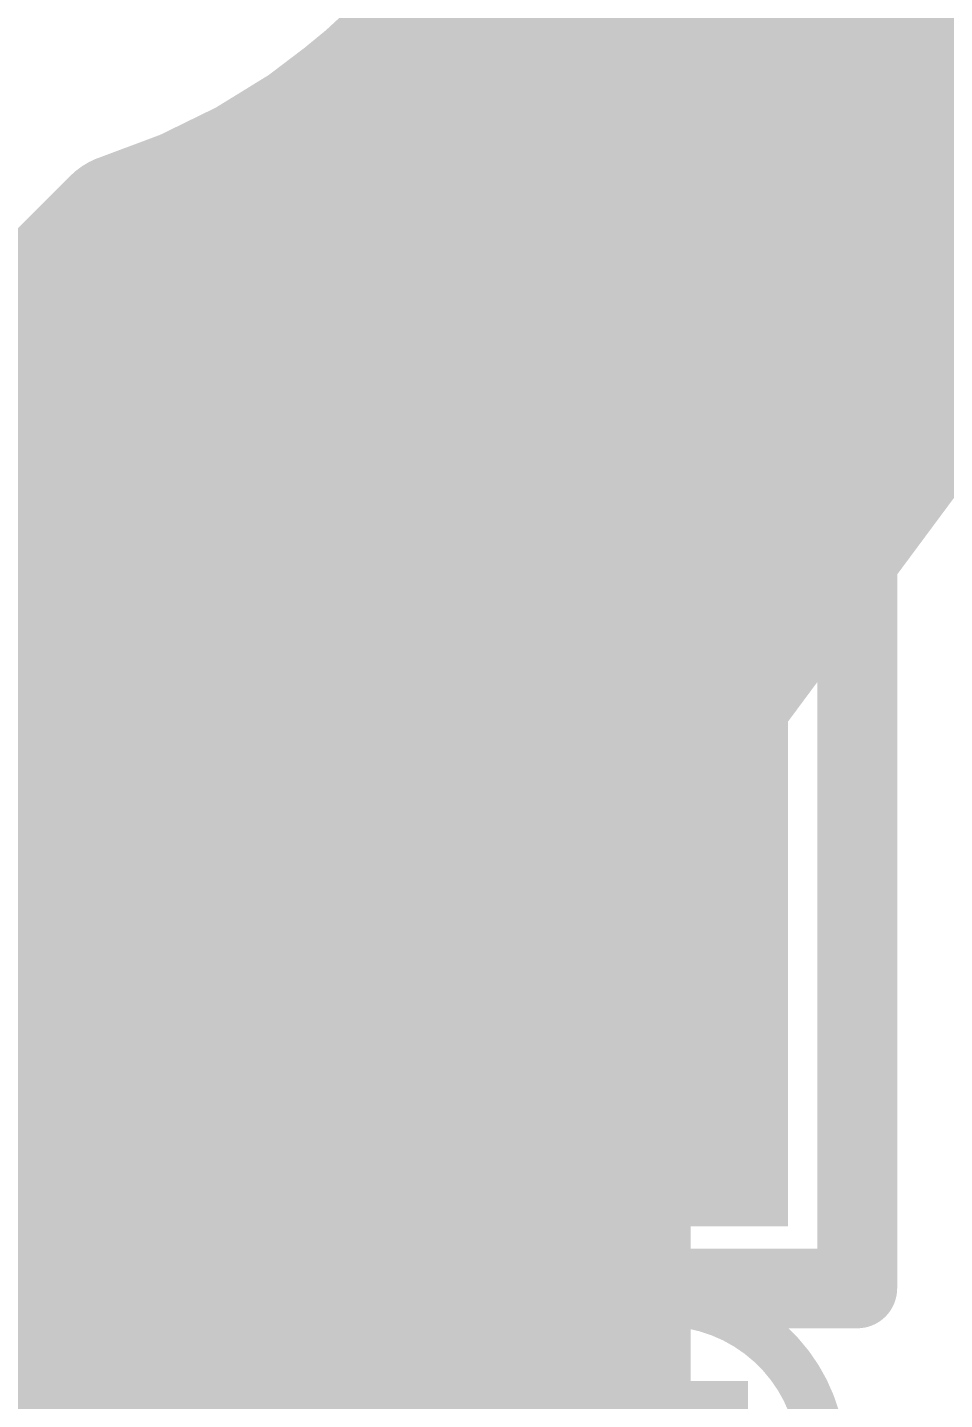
# Model space of a CAD drawing. Header units: inches. Extents: x -0.355 to 0.355, y -0.355 to 0.355.
# Drawn here: x 0.18701 to 0.20963, y -0.17264 to -0.13878 of the extents above; entities that cross this region are included whole.
import ezdxf

# ---------------------------------------------------------------- set-up
doc = ezdxf.new("R2010")
doc.units = ezdxf.units.IN
doc.header["$MEASUREMENT"] = 0
for name, color, linetype in [('BottomLayer', 5, 'Continuous'), ('Mechanical1', 6, 'Continuous'), ('TopLayer', 1, 'Continuous'), ('TopOverlay', 2, 'Continuous'), ('TopPaste', 8, 'Continuous'), ('TopSolder', 216, 'Continuous')]:
    doc.layers.add(name, color=color, linetype=linetype)
doc.styles.add('Arial', font='', dxfattribs={"height": 0.2})
doc.styles.get('Arial').set_extended_font_data('Arial')

# ---------------------------------------------------------------- blocks, each defined once
blk = doc.blocks.new('R0201_29')
at = {"layer": 'TopLayer'}
blk.add_hatch(color=1, dxfattribs=at).paths.add_polyline_path([(0.005906, 0.005906), (0.017716, 0.005906), (0.017716, -0.005906), (0.005906, -0.005906)])
at = {"layer": 'TopPaste'}
blk.add_hatch(color=8, dxfattribs=at).paths.add_polyline_path([(0.005906, 0.005906), (0.017716, 0.005906), (0.017716, -0.005906), (0.005906, -0.005906)])
at = {"layer": 'TopSolder'}
blk.add_hatch(color=216, dxfattribs=at).paths.add_polyline_path([(0.001906, 0.009905), (0.021716, 0.009905), (0.021716, -0.009905), (0.001906, -0.009905)])
at = {"layer": 'TopOverlay'}
for points in [[(0.007874, 0.011434, 0.001969, 0.001969, 0), (0.023425, 0.011434, 0.001969, 0.001969, 0)], [(0.023425, -0.011434, 0.001969, 0.001969, 0), (0.023425, 0.011434, 0.001969, 0.001969, 0)], [(0.007874, -0.011434, 0.001969, 0.001969, 0), (0.023425, -0.011434, 0.001969, 0.001969, 0)]]:
    blk.add_lwpolyline(points, format="xyseb", dxfattribs=at)
for points in [[(0.007382, 0.011434, 0.000984, 0.000984, 1), (0.008366, 0.011434, 0.000984, 0.000984, 1)], [(0.022933, 0.011434, 0.000984, 0.000984, 1), (0.023917, 0.011434, 0.000984, 0.000984, 1)], [(0.022933, 0.011434, 0.000984, 0.000984, 1), (0.023917, 0.011434, 0.000984, 0.000984, 1)], [(0.007382, -0.011434, 0.000984, 0.000984, 1), (0.008366, -0.011434, 0.000984, 0.000984, 1)], [(0.022933, -0.011434, 0.000984, 0.000984, 1), (0.023917, -0.011434, 0.000984, 0.000984, 1)], [(0.022933, -0.011434, 0.000984, 0.000984, 1), (0.023917, -0.011434, 0.000984, 0.000984, 1)]]:
    blk.add_lwpolyline(points, format="xyseb", close=True, dxfattribs=at)
blk = doc.blocks.new('C0201_58')
at = {"layer": 'TopSolder'}
blk.add_hatch(color=216, dxfattribs=at).paths.add_polyline_path([(-0.021716, 0.009905), (-0.001906, 0.009905), (-0.001906, -0.009905), (-0.021716, -0.009905)])
at = {"layer": 'TopOverlay'}
for points in [[(-0.019606, -0.011847, 0.001181, 0.001181, -0.414214), (-0.023543, -0.00791, 0.001181, 0.001181, 0)], [(0.019606, -0.011847, 0.001181, 0.001181, 0), (-0.019606, -0.011847, 0.001181, 0.001181, 0)]]:
    blk.add_lwpolyline(points, format="xyseb", dxfattribs=at)
blk.add_lwpolyline([(-0.019902, -0.011847, 0.00059, 0.00059, 1), (-0.019311, -0.011847, 0.00059, 0.00059, 1)], format="xyseb", close=True, dxfattribs=at)
blk.add_lwpolyline([(-0.019902, -0.011847, 0.00059, 0.00059, 1), (-0.019311, -0.011847, 0.00059, 0.00059, 1)], format="xyseb", close=True, dxfattribs=at)

msp = doc.modelspace()

# ---------------------------------------------------------------- linework, layer by layer
at = {"layer": 'BottomLayer'}
for points in [[(0.264103, -0.07874, 0.003937, 0.003937, -6.854099), (0.264103, 0.07874, 0.003937, 0.003937, 0)], [(0.275591, -0.003937, 0.003937, 0.003937, -0.864689), (-0.264103, -0.082677, 0.003937, 0.003937, 0)], [(0.241465, -0.071991, 0.003937, 0.003937, -0.173904), (0.14067, -0.209046, 0.003937, 0.003937, 0)], [(0.34252, -0.07874, 0.003937, 0.003937, -0.414214), (0.07874, -0.34252, 0.003937, 0.003937, 0)], [(0.34252, -0.082677, 0.003937, 0.003937, -0.414214), (0.07874, -0.346457, 0.003937, 0.003937, 0)], [(0.201772, -0.126969, 0.003937, 0.003937, -0.326204), (0.189451, -0.143843, 0.003937, 0.003937, 0)], [(0.198513, -0.137208, 0.003937, 0.003937, 0), (0.211334, -0.137208, 0.003937, 0.003937, 0)], [(0.198226, -0.137602, 0.003937, 0.003937, 0), (0.211078, -0.137602, 0.003937, 0.003937, 0)], [(0.197922, -0.137996, 0.003937, 0.003937, 0), (0.210821, -0.137996, 0.003937, 0.003937, 0)], [(0.197599, -0.138389, 0.003937, 0.003937, 0), (0.210563, -0.138389, 0.003937, 0.003937, 0)], [(0.197257, -0.138783, 0.003937, 0.003937, 0), (0.210303, -0.138783, 0.003937, 0.003937, 0)], [(0.196894, -0.139177, 0.003937, 0.003937, 0), (0.210043, -0.139177, 0.003937, 0.003937, 0)], [(0.196508, -0.13957, 0.003937, 0.003937, 0), (0.209782, -0.13957, 0.003937, 0.003937, 0)], [(0.196096, -0.139964, 0.003937, 0.003937, 0), (0.209519, -0.139964, 0.003937, 0.003937, 0)], [(0.195657, -0.140358, 0.003937, 0.003937, 0), (0.209256, -0.140358, 0.003937, 0.003937, 0)], [(0.195186, -0.140752, 0.003937, 0.003937, 0), (0.208991, -0.140752, 0.003937, 0.003937, 0)], [(0.19468, -0.141145, 0.003937, 0.003937, 0), (0.208725, -0.141145, 0.003937, 0.003937, 0)], [(0.194134, -0.141539, 0.003937, 0.003937, 0), (0.208458, -0.141539, 0.003937, 0.003937, 0)], [(0.193539, -0.141933, 0.003937, 0.003937, 0), (0.208191, -0.141933, 0.003937, 0.003937, 0)], [(0.192888, -0.142326, 0.003937, 0.003937, 0), (0.207922, -0.142326, 0.003937, 0.003937, 0)], [(0.192165, -0.14272, 0.003937, 0.003937, 0), (0.207652, -0.14272, 0.003937, 0.003937, 0)], [(0.191349, -0.143114, 0.003937, 0.003937, 0), (0.20738, -0.143114, 0.003937, 0.003937, 0)], [(0.190406, -0.143507, 0.003937, 0.003937, 0), (0.207108, -0.143507, 0.003937, 0.003937, 0)], [(0.16962, -0.163675, 0.003937, 0.003937, 0), (0.189451, -0.143843, 0.003937, 0.003937, 0)], [(0.189393, -0.143901, 0.003937, 0.003937, 0), (0.206835, -0.143901, 0.003937, 0.003937, 0)], [(0.189, -0.144295, 0.003937, 0.003937, 0), (0.20656, -0.144295, 0.003937, 0.003937, 0)], [(0.188606, -0.144688, 0.003937, 0.003937, 0), (0.206285, -0.144688, 0.003937, 0.003937, 0)], [(0.188212, -0.145082, 0.003937, 0.003937, 0), (0.206008, -0.145082, 0.003937, 0.003937, 0)], [(0.187819, -0.145476, 0.003937, 0.003937, 0), (0.20573, -0.145476, 0.003937, 0.003937, 0)], [(0.187425, -0.14587, 0.003937, 0.003937, 0), (0.205451, -0.14587, 0.003937, 0.003937, 0)], [(0.187031, -0.146263, 0.003937, 0.003937, 0), (0.205171, -0.146263, 0.003937, 0.003937, 0)], [(0.186638, -0.146657, 0.003937, 0.003937, 0), (0.20489, -0.146657, 0.003937, 0.003937, 0)], [(0.186244, -0.147051, 0.003937, 0.003937, 0), (0.204608, -0.147051, 0.003937, 0.003937, 0)], [(0.18585, -0.147444, 0.003937, 0.003937, 0), (0.204324, -0.147444, 0.003937, 0.003937, 0)], [(0.185456, -0.147838, 0.003937, 0.003937, 0), (0.20404, -0.147838, 0.003937, 0.003937, 0)], [(0.185063, -0.148232, 0.003937, 0.003937, 0), (0.203754, -0.148232, 0.003937, 0.003937, 0)], [(0.184669, -0.148625, 0.003937, 0.003937, 0), (0.203467, -0.148625, 0.003937, 0.003937, 0)], [(0.184275, -0.149019, 0.003937, 0.003937, 0), (0.203179, -0.149019, 0.003937, 0.003937, 0)], [(0.183882, -0.149413, 0.003937, 0.003937, 0), (0.202889, -0.149413, 0.003937, 0.003937, 0)], [(0.183488, -0.149807, 0.003937, 0.003937, 0), (0.202599, -0.149807, 0.003937, 0.003937, 0)], [(0.183094, -0.1502, 0.003937, 0.003937, 0), (0.202307, -0.1502, 0.003937, 0.003937, 0)], [(0.182701, -0.150594, 0.003937, 0.003937, 0), (0.202014, -0.150594, 0.003937, 0.003937, 0)], [(0.182307, -0.150988, 0.003937, 0.003937, 0), (0.20172, -0.150988, 0.003937, 0.003937, 0)], [(0.181913, -0.151381, 0.003937, 0.003937, 0), (0.201425, -0.151381, 0.003937, 0.003937, 0)], [(0.18152, -0.151775, 0.003937, 0.003937, 0), (0.201128, -0.151775, 0.003937, 0.003937, 0)], [(0.181126, -0.152169, 0.003937, 0.003937, 0), (0.20083, -0.152169, 0.003937, 0.003937, 0)], [(0.180732, -0.152562, 0.003937, 0.003937, 0), (0.200532, -0.152562, 0.003937, 0.003937, 0)], [(0.180338, -0.152956, 0.003937, 0.003937, 0), (0.200231, -0.152956, 0.003937, 0.003937, 0)], [(0.179945, -0.15335, 0.003937, 0.003937, 0), (0.19993, -0.15335, 0.003937, 0.003937, 0)], [(0.179551, -0.153744, 0.003937, 0.003937, 0), (0.199627, -0.153744, 0.003937, 0.003937, 0)], [(0.179157, -0.154137, 0.003937, 0.003937, 0), (0.199324, -0.154137, 0.003937, 0.003937, 0)], [(0.178764, -0.154531, 0.003937, 0.003937, 0), (0.199018, -0.154531, 0.003937, 0.003937, 0)], [(0.17837, -0.154925, 0.003937, 0.003937, 0), (0.198712, -0.154925, 0.003937, 0.003937, 0)], [(0.177976, -0.155318, 0.003937, 0.003937, 0), (0.198405, -0.155318, 0.003937, 0.003937, 0)], [(0.177583, -0.155712, 0.003937, 0.003937, 0), (0.198096, -0.155712, 0.003937, 0.003937, 0)], [(0.177189, -0.156106, 0.003937, 0.003937, 0), (0.197786, -0.156106, 0.003937, 0.003937, 0)], [(0.176795, -0.1565, 0.003937, 0.003937, 0), (0.197474, -0.1565, 0.003937, 0.003937, 0)], [(0.176401, -0.156893, 0.003937, 0.003937, 0), (0.197162, -0.156893, 0.003937, 0.003937, 0)], [(0.176008, -0.157287, 0.003937, 0.003937, 0), (0.196848, -0.157287, 0.003937, 0.003937, 0)], [(0.175614, -0.157681, 0.003937, 0.003937, 0), (0.196532, -0.157681, 0.003937, 0.003937, 0)], [(0.17522, -0.158074, 0.003937, 0.003937, 0), (0.196216, -0.158074, 0.003937, 0.003937, 0)], [(0.174827, -0.158468, 0.003937, 0.003937, 0), (0.195898, -0.158468, 0.003937, 0.003937, 0)], [(0.174433, -0.158862, 0.003937, 0.003937, 0), (0.195579, -0.158862, 0.003937, 0.003937, 0)], [(0.174039, -0.159255, 0.003937, 0.003937, 0), (0.195259, -0.159255, 0.003937, 0.003937, 0)], [(0.173646, -0.159649, 0.003937, 0.003937, 0), (0.194937, -0.159649, 0.003937, 0.003937, 0)], [(0.173252, -0.160043, 0.003937, 0.003937, 0), (0.194614, -0.160043, 0.003937, 0.003937, 0)], [(0.172858, -0.160437, 0.003937, 0.003937, 0), (0.194289, -0.160437, 0.003937, 0.003937, 0)], [(0.172464, -0.16083, 0.003937, 0.003937, 0), (0.193964, -0.16083, 0.003937, 0.003937, 0)], [(0.172071, -0.161224, 0.003937, 0.003937, 0), (0.193636, -0.161224, 0.003937, 0.003937, 0)], [(0.171677, -0.161618, 0.003937, 0.003937, 0), (0.193308, -0.161618, 0.003937, 0.003937, 0)], [(0.171283, -0.162011, 0.003937, 0.003937, 0), (0.192978, -0.162011, 0.003937, 0.003937, 0)], [(0.17089, -0.162405, 0.003937, 0.003937, 0), (0.192647, -0.162405, 0.003937, 0.003937, 0)], [(0.170496, -0.162799, 0.003937, 0.003937, 0), (0.192314, -0.162799, 0.003937, 0.003937, 0)], [(0.170102, -0.163192, 0.003937, 0.003937, 0), (0.19198, -0.163192, 0.003937, 0.003937, 0)], [(0.169709, -0.163586, 0.003937, 0.003937, 0), (0.191645, -0.163586, 0.003937, 0.003937, 0)], [(0.169307, -0.16398, 0.003937, 0.003937, 0), (0.191308, -0.16398, 0.003937, 0.003937, 0)], [(0.168877, -0.164374, 0.003937, 0.003937, 0), (0.19097, -0.164374, 0.003937, 0.003937, 0)], [(0.168412, -0.164767, 0.003937, 0.003937, 0), (0.190631, -0.164767, 0.003937, 0.003937, 0)], [(0.167909, -0.165161, 0.003937, 0.003937, 0), (0.19029, -0.165161, 0.003937, 0.003937, 0)], [(0.167359, -0.165555, 0.003937, 0.003937, 0), (0.189947, -0.165555, 0.003937, 0.003937, 0)], [(0.166755, -0.165948, 0.003937, 0.003937, 0), (0.189603, -0.165948, 0.003937, 0.003937, 0)], [(0.166082, -0.166342, 0.003937, 0.003937, 0), (0.189258, -0.166342, 0.003937, 0.003937, 0)], [(0.165322, -0.166736, 0.003937, 0.003937, 0), (0.188911, -0.166736, 0.003937, 0.003937, 0)], [(0.16444, -0.167129, 0.003937, 0.003937, 0), (0.188563, -0.167129, 0.003937, 0.003937, 0)], [(0.163372, -0.167523, 0.003937, 0.003937, 0), (0.188213, -0.167523, 0.003937, 0.003937, 0)], [(0.161949, -0.167917, 0.003937, 0.003937, 0), (0.187862, -0.167917, 0.003937, 0.003937, 0)], [(0.089803, -0.168311, 0.003937, 0.003937, 0), (0.187509, -0.168311, 0.003937, 0.003937, 0)], [(0.088987, -0.168704, 0.003937, 0.003937, 0), (0.187155, -0.168704, 0.003937, 0.003937, 0)], [(0.088044, -0.169098, 0.003937, 0.003937, 0), (0.1868, -0.169098, 0.003937, 0.003937, 0)], [(0.086905, -0.169492, 0.003937, 0.003937, 0), (0.186443, -0.169492, 0.003937, 0.003937, 0)], [(0.085391, -0.169885, 0.003937, 0.003937, 0), (0.186084, -0.169885, 0.003937, 0.003937, 0)], [(0.027168, -0.170279, 0.003937, 0.003937, 0), (0.185724, -0.170279, 0.003937, 0.003937, 0)], [(0.027562, -0.170673, 0.003937, 0.003937, 0), (0.185362, -0.170673, 0.003937, 0.003937, 0)]]:
    msp.add_lwpolyline(points, format="xyseb", dxfattribs=at)
for points in [[(0.197528, -0.137208, 0.001969, 0.001969, 1), (0.199497, -0.137208, 0.001969, 0.001969, 1)], [(0.21035, -0.137208, 0.001969, 0.001969, 1), (0.212318, -0.137208, 0.001969, 0.001969, 1)], [(0.197241, -0.137602, 0.001969, 0.001969, 1), (0.19921, -0.137602, 0.001969, 0.001969, 1)], [(0.210094, -0.137602, 0.001969, 0.001969, 1), (0.212062, -0.137602, 0.001969, 0.001969, 1)], [(0.196937, -0.137996, 0.001969, 0.001969, 1), (0.198906, -0.137996, 0.001969, 0.001969, 1)], [(0.209837, -0.137996, 0.001969, 0.001969, 1), (0.211805, -0.137996, 0.001969, 0.001969, 1)], [(0.196615, -0.138389, 0.001969, 0.001969, 1), (0.198583, -0.138389, 0.001969, 0.001969, 1)], [(0.209578, -0.138389, 0.001969, 0.001969, 1), (0.211547, -0.138389, 0.001969, 0.001969, 1)], [(0.196273, -0.138783, 0.001969, 0.001969, 1), (0.198241, -0.138783, 0.001969, 0.001969, 1)], [(0.209319, -0.138783, 0.001969, 0.001969, 1), (0.211287, -0.138783, 0.001969, 0.001969, 1)], [(0.19591, -0.139177, 0.001969, 0.001969, 1), (0.197878, -0.139177, 0.001969, 0.001969, 1)], [(0.209059, -0.139177, 0.001969, 0.001969, 1), (0.211027, -0.139177, 0.001969, 0.001969, 1)], [(0.195523, -0.13957, 0.001969, 0.001969, 1), (0.197492, -0.13957, 0.001969, 0.001969, 1)], [(0.208797, -0.13957, 0.001969, 0.001969, 1), (0.210766, -0.13957, 0.001969, 0.001969, 1)], [(0.195112, -0.139964, 0.001969, 0.001969, 1), (0.19708, -0.139964, 0.001969, 0.001969, 1)], [(0.208535, -0.139964, 0.001969, 0.001969, 1), (0.210503, -0.139964, 0.001969, 0.001969, 1)], [(0.194673, -0.140358, 0.001969, 0.001969, 1), (0.196641, -0.140358, 0.001969, 0.001969, 1)], [(0.208271, -0.140358, 0.001969, 0.001969, 1), (0.21024, -0.140358, 0.001969, 0.001969, 1)], [(0.194202, -0.140752, 0.001969, 0.001969, 1), (0.19617, -0.140752, 0.001969, 0.001969, 1)], [(0.208007, -0.140752, 0.001969, 0.001969, 1), (0.209975, -0.140752, 0.001969, 0.001969, 1)], [(0.193696, -0.141145, 0.001969, 0.001969, 1), (0.195664, -0.141145, 0.001969, 0.001969, 1)], [(0.207741, -0.141145, 0.001969, 0.001969, 1), (0.209709, -0.141145, 0.001969, 0.001969, 1)], [(0.19315, -0.141539, 0.001969, 0.001969, 1), (0.195118, -0.141539, 0.001969, 0.001969, 1)], [(0.207474, -0.141539, 0.001969, 0.001969, 1), (0.209443, -0.141539, 0.001969, 0.001969, 1)], [(0.192555, -0.141933, 0.001969, 0.001969, 1), (0.194523, -0.141933, 0.001969, 0.001969, 1)], [(0.207206, -0.141933, 0.001969, 0.001969, 1), (0.209175, -0.141933, 0.001969, 0.001969, 1)], [(0.191903, -0.142326, 0.001969, 0.001969, 1), (0.193872, -0.142326, 0.001969, 0.001969, 1)], [(0.206937, -0.142326, 0.001969, 0.001969, 1), (0.208906, -0.142326, 0.001969, 0.001969, 1)], [(0.19118, -0.14272, 0.001969, 0.001969, 1), (0.193149, -0.14272, 0.001969, 0.001969, 1)], [(0.206667, -0.14272, 0.001969, 0.001969, 1), (0.208636, -0.14272, 0.001969, 0.001969, 1)], [(0.190365, -0.143114, 0.001969, 0.001969, 1), (0.192334, -0.143114, 0.001969, 0.001969, 1)], [(0.206396, -0.143114, 0.001969, 0.001969, 1), (0.208365, -0.143114, 0.001969, 0.001969, 1)], [(0.189422, -0.143507, 0.001969, 0.001969, 1), (0.191391, -0.143507, 0.001969, 0.001969, 1)], [(0.206124, -0.143507, 0.001969, 0.001969, 1), (0.208093, -0.143507, 0.001969, 0.001969, 1)], [(0.188409, -0.143901, 0.001969, 0.001969, 1), (0.190378, -0.143901, 0.001969, 0.001969, 1)], [(0.188467, -0.143843, 0.001969, 0.001969, 1), (0.190436, -0.143843, 0.001969, 0.001969, 1)], [(0.188467, -0.143843, 0.001969, 0.001969, 1), (0.190436, -0.143843, 0.001969, 0.001969, 1)], [(0.205851, -0.143901, 0.001969, 0.001969, 1), (0.207819, -0.143901, 0.001969, 0.001969, 1)], [(0.188016, -0.144295, 0.001969, 0.001969, 1), (0.189984, -0.144295, 0.001969, 0.001969, 1)], [(0.205576, -0.144295, 0.001969, 0.001969, 1), (0.207545, -0.144295, 0.001969, 0.001969, 1)], [(0.187622, -0.144688, 0.001969, 0.001969, 1), (0.18959, -0.144688, 0.001969, 0.001969, 1)], [(0.205301, -0.144688, 0.001969, 0.001969, 1), (0.207269, -0.144688, 0.001969, 0.001969, 1)], [(0.187228, -0.145082, 0.001969, 0.001969, 1), (0.189197, -0.145082, 0.001969, 0.001969, 1)], [(0.205024, -0.145082, 0.001969, 0.001969, 1), (0.206992, -0.145082, 0.001969, 0.001969, 1)], [(0.186834, -0.145476, 0.001969, 0.001969, 1), (0.188803, -0.145476, 0.001969, 0.001969, 1)], [(0.204746, -0.145476, 0.001969, 0.001969, 1), (0.206714, -0.145476, 0.001969, 0.001969, 1)], [(0.186441, -0.14587, 0.001969, 0.001969, 1), (0.188409, -0.14587, 0.001969, 0.001969, 1)], [(0.204467, -0.14587, 0.001969, 0.001969, 1), (0.206436, -0.14587, 0.001969, 0.001969, 1)], [(0.186047, -0.146263, 0.001969, 0.001969, 1), (0.188016, -0.146263, 0.001969, 0.001969, 1)], [(0.204187, -0.146263, 0.001969, 0.001969, 1), (0.206155, -0.146263, 0.001969, 0.001969, 1)], [(0.185653, -0.146657, 0.001969, 0.001969, 1), (0.187622, -0.146657, 0.001969, 0.001969, 1)], [(0.203906, -0.146657, 0.001969, 0.001969, 1), (0.205874, -0.146657, 0.001969, 0.001969, 1)], [(0.18526, -0.147051, 0.001969, 0.001969, 1), (0.187228, -0.147051, 0.001969, 0.001969, 1)], [(0.203624, -0.147051, 0.001969, 0.001969, 1), (0.205592, -0.147051, 0.001969, 0.001969, 1)], [(0.184866, -0.147444, 0.001969, 0.001969, 1), (0.186834, -0.147444, 0.001969, 0.001969, 1)], [(0.20334, -0.147444, 0.001969, 0.001969, 1), (0.205308, -0.147444, 0.001969, 0.001969, 1)], [(0.184472, -0.147838, 0.001969, 0.001969, 1), (0.186441, -0.147838, 0.001969, 0.001969, 1)], [(0.203055, -0.147838, 0.001969, 0.001969, 1), (0.205024, -0.147838, 0.001969, 0.001969, 1)], [(0.184079, -0.148232, 0.001969, 0.001969, 1), (0.186047, -0.148232, 0.001969, 0.001969, 1)], [(0.202769, -0.148232, 0.001969, 0.001969, 1), (0.204738, -0.148232, 0.001969, 0.001969, 1)], [(0.202482, -0.148625, 0.001969, 0.001969, 1), (0.204451, -0.148625, 0.001969, 0.001969, 1)], [(0.202194, -0.149019, 0.001969, 0.001969, 1), (0.204163, -0.149019, 0.001969, 0.001969, 1)], [(0.201905, -0.149413, 0.001969, 0.001969, 1), (0.203873, -0.149413, 0.001969, 0.001969, 1)], [(0.201614, -0.149807, 0.001969, 0.001969, 1), (0.203583, -0.149807, 0.001969, 0.001969, 1)], [(0.201323, -0.1502, 0.001969, 0.001969, 1), (0.203291, -0.1502, 0.001969, 0.001969, 1)], [(0.20103, -0.150594, 0.001969, 0.001969, 1), (0.202998, -0.150594, 0.001969, 0.001969, 1)], [(0.200736, -0.150988, 0.001969, 0.001969, 1), (0.202704, -0.150988, 0.001969, 0.001969, 1)], [(0.20044, -0.151381, 0.001969, 0.001969, 1), (0.202409, -0.151381, 0.001969, 0.001969, 1)], [(0.200144, -0.151775, 0.001969, 0.001969, 1), (0.202112, -0.151775, 0.001969, 0.001969, 1)], [(0.199846, -0.152169, 0.001969, 0.001969, 1), (0.201815, -0.152169, 0.001969, 0.001969, 1)], [(0.199547, -0.152562, 0.001969, 0.001969, 1), (0.201516, -0.152562, 0.001969, 0.001969, 1)], [(0.199247, -0.152956, 0.001969, 0.001969, 1), (0.201216, -0.152956, 0.001969, 0.001969, 1)], [(0.198946, -0.15335, 0.001969, 0.001969, 1), (0.200914, -0.15335, 0.001969, 0.001969, 1)], [(0.198643, -0.153744, 0.001969, 0.001969, 1), (0.200612, -0.153744, 0.001969, 0.001969, 1)], [(0.198339, -0.154137, 0.001969, 0.001969, 1), (0.200308, -0.154137, 0.001969, 0.001969, 1)], [(0.198034, -0.154531, 0.001969, 0.001969, 1), (0.200003, -0.154531, 0.001969, 0.001969, 1)], [(0.197728, -0.154925, 0.001969, 0.001969, 1), (0.199696, -0.154925, 0.001969, 0.001969, 1)], [(0.19742, -0.155318, 0.001969, 0.001969, 1), (0.199389, -0.155318, 0.001969, 0.001969, 1)], [(0.197112, -0.155712, 0.001969, 0.001969, 1), (0.19908, -0.155712, 0.001969, 0.001969, 1)], [(0.196801, -0.156106, 0.001969, 0.001969, 1), (0.19877, -0.156106, 0.001969, 0.001969, 1)], [(0.19649, -0.1565, 0.001969, 0.001969, 1), (0.198459, -0.1565, 0.001969, 0.001969, 1)], [(0.196178, -0.156893, 0.001969, 0.001969, 1), (0.198146, -0.156893, 0.001969, 0.001969, 1)], [(0.195864, -0.157287, 0.001969, 0.001969, 1), (0.197832, -0.157287, 0.001969, 0.001969, 1)], [(0.195548, -0.157681, 0.001969, 0.001969, 1), (0.197517, -0.157681, 0.001969, 0.001969, 1)], [(0.195232, -0.158074, 0.001969, 0.001969, 1), (0.1972, -0.158074, 0.001969, 0.001969, 1)], [(0.194914, -0.158468, 0.001969, 0.001969, 1), (0.196882, -0.158468, 0.001969, 0.001969, 1)], [(0.194595, -0.158862, 0.001969, 0.001969, 1), (0.196563, -0.158862, 0.001969, 0.001969, 1)], [(0.194274, -0.159255, 0.001969, 0.001969, 1), (0.196243, -0.159255, 0.001969, 0.001969, 1)], [(0.193953, -0.159649, 0.001969, 0.001969, 1), (0.195921, -0.159649, 0.001969, 0.001969, 1)], [(0.19363, -0.160043, 0.001969, 0.001969, 1), (0.195598, -0.160043, 0.001969, 0.001969, 1)], [(0.193305, -0.160437, 0.001969, 0.001969, 1), (0.195273, -0.160437, 0.001969, 0.001969, 1)], [(0.192979, -0.16083, 0.001969, 0.001969, 1), (0.194948, -0.16083, 0.001969, 0.001969, 1)], [(0.192652, -0.161224, 0.001969, 0.001969, 1), (0.194621, -0.161224, 0.001969, 0.001969, 1)], [(0.192324, -0.161618, 0.001969, 0.001969, 1), (0.194292, -0.161618, 0.001969, 0.001969, 1)], [(0.191994, -0.162011, 0.001969, 0.001969, 1), (0.193962, -0.162011, 0.001969, 0.001969, 1)], [(0.191663, -0.162405, 0.001969, 0.001969, 1), (0.193631, -0.162405, 0.001969, 0.001969, 1)], [(0.19133, -0.162799, 0.001969, 0.001969, 1), (0.193299, -0.162799, 0.001969, 0.001969, 1)], [(0.190996, -0.163192, 0.001969, 0.001969, 1), (0.192965, -0.163192, 0.001969, 0.001969, 1)], [(0.190661, -0.163586, 0.001969, 0.001969, 1), (0.192629, -0.163586, 0.001969, 0.001969, 1)], [(0.190324, -0.16398, 0.001969, 0.001969, 1), (0.192292, -0.16398, 0.001969, 0.001969, 1)], [(0.189986, -0.164374, 0.001969, 0.001969, 1), (0.191954, -0.164374, 0.001969, 0.001969, 1)], [(0.189646, -0.164767, 0.001969, 0.001969, 1), (0.191615, -0.164767, 0.001969, 0.001969, 1)], [(0.189305, -0.165161, 0.001969, 0.001969, 1), (0.191274, -0.165161, 0.001969, 0.001969, 1)], [(0.188963, -0.165555, 0.001969, 0.001969, 1), (0.190931, -0.165555, 0.001969, 0.001969, 1)], [(0.188619, -0.165948, 0.001969, 0.001969, 1), (0.190587, -0.165948, 0.001969, 0.001969, 1)], [(0.188274, -0.166342, 0.001969, 0.001969, 1), (0.190242, -0.166342, 0.001969, 0.001969, 1)], [(0.187927, -0.166736, 0.001969, 0.001969, 1), (0.189895, -0.166736, 0.001969, 0.001969, 1)], [(0.187579, -0.167129, 0.001969, 0.001969, 1), (0.189547, -0.167129, 0.001969, 0.001969, 1)], [(0.187229, -0.167523, 0.001969, 0.001969, 1), (0.189197, -0.167523, 0.001969, 0.001969, 1)], [(0.186878, -0.167917, 0.001969, 0.001969, 1), (0.188846, -0.167917, 0.001969, 0.001969, 1)], [(0.186525, -0.168311, 0.001969, 0.001969, 1), (0.188494, -0.168311, 0.001969, 0.001969, 1)], [(0.186171, -0.168704, 0.001969, 0.001969, 1), (0.188139, -0.168704, 0.001969, 0.001969, 1)], [(0.185815, -0.169098, 0.001969, 0.001969, 1), (0.187784, -0.169098, 0.001969, 0.001969, 1)], [(0.185458, -0.169492, 0.001969, 0.001969, 1), (0.187427, -0.169492, 0.001969, 0.001969, 1)], [(0.1851, -0.169885, 0.001969, 0.001969, 1), (0.187068, -0.169885, 0.001969, 0.001969, 1)], [(0.184739, -0.170279, 0.001969, 0.001969, 1), (0.186708, -0.170279, 0.001969, 0.001969, 1)], [(0.184378, -0.170673, 0.001969, 0.001969, 1), (0.186346, -0.170673, 0.001969, 0.001969, 1)]]:
    msp.add_lwpolyline(points, format="xyseb", close=True, dxfattribs=at)
at = {"layer": 'Mechanical1'}
msp.add_lwpolyline([(0.354297, -0.078701, 0.0005, 0.0005, -0.414214), (0.078706, -0.354291, 0.0005, 0.0005, 0)], format="xyseb", dxfattribs=at)
at = {"layer": 'TopLayer'}
for points in [[(0.201772, -0.126969, 0.003937, 0.003937, -0.236633), (0.194655, -0.141164, 0.003937, 0.003937, 0)], [(0.198513, -0.137208, 0.003937, 0.003937, 0), (0.265726, -0.137208, 0.003937, 0.003937, 0)], [(0.198226, -0.137602, 0.003937, 0.003937, 0), (0.265592, -0.137602, 0.003937, 0.003937, 0)], [(0.197922, -0.137996, 0.003937, 0.003937, 0), (0.265458, -0.137996, 0.003937, 0.003937, 0)], [(0.197599, -0.138389, 0.003937, 0.003937, 0), (0.265325, -0.138389, 0.003937, 0.003937, 0)], [(0.197257, -0.138783, 0.003937, 0.003937, 0), (0.265191, -0.138783, 0.003937, 0.003937, 0)], [(0.196894, -0.139177, 0.003937, 0.003937, 0), (0.265058, -0.139177, 0.003937, 0.003937, 0)], [(0.196508, -0.13957, 0.003937, 0.003937, 0), (0.264924, -0.13957, 0.003937, 0.003937, 0)], [(0.196096, -0.139964, 0.003937, 0.003937, 0), (0.26479, -0.139964, 0.003937, 0.003937, 0)], [(0.195657, -0.140358, 0.003937, 0.003937, 0), (0.264657, -0.140358, 0.003937, 0.003937, 0)], [(0.195186, -0.140752, 0.003937, 0.003937, 0), (0.264523, -0.140752, 0.003937, 0.003937, 0)], [(0.194655, -0.141164, 0.003937, 0.003937, -0.126184), (0.20313, -0.142717, 0.003937, 0.003937, 0)], [(0.196761, -0.141145, 0.003937, 0.003937, 0), (0.264389, -0.141145, 0.003937, 0.003937, 0)], [(0.199645, -0.141539, 0.003937, 0.003937, 0), (0.264256, -0.141539, 0.003937, 0.003937, 0)], [(0.201106, -0.141933, 0.003937, 0.003937, 0), (0.264122, -0.141933, 0.003937, 0.003937, 0)], [(0.202216, -0.142326, 0.003937, 0.003937, 0), (0.263988, -0.142326, 0.003937, 0.003937, 0)], [(0.20313, -0.142717, 0.003937, 0.003937, 0), (0.211614, -0.142717, 0.003937, 0.003937, 0)], [(0.195866, -0.181102, 0.015, 0.015, 0), (0.195866, -0.158465, 0.015, 0.015, 0)]]:
    msp.add_lwpolyline(points, format="xyseb", dxfattribs=at)
for points in [[(0.197528, -0.137208, 0.001969, 0.001969, 1), (0.199497, -0.137208, 0.001969, 0.001969, 1)], [(0.197241, -0.137602, 0.001969, 0.001969, 1), (0.19921, -0.137602, 0.001969, 0.001969, 1)], [(0.196937, -0.137996, 0.001969, 0.001969, 1), (0.198906, -0.137996, 0.001969, 0.001969, 1)], [(0.196615, -0.138389, 0.001969, 0.001969, 1), (0.198583, -0.138389, 0.001969, 0.001969, 1)], [(0.196273, -0.138783, 0.001969, 0.001969, 1), (0.198241, -0.138783, 0.001969, 0.001969, 1)], [(0.19591, -0.139177, 0.001969, 0.001969, 1), (0.197878, -0.139177, 0.001969, 0.001969, 1)], [(0.195523, -0.13957, 0.001969, 0.001969, 1), (0.197492, -0.13957, 0.001969, 0.001969, 1)], [(0.195112, -0.139964, 0.001969, 0.001969, 1), (0.19708, -0.139964, 0.001969, 0.001969, 1)], [(0.194673, -0.140358, 0.001969, 0.001969, 1), (0.196641, -0.140358, 0.001969, 0.001969, 1)], [(0.194202, -0.140752, 0.001969, 0.001969, 1), (0.19617, -0.140752, 0.001969, 0.001969, 1)], [(0.19367, -0.141164, 0.001969, 0.001969, 1), (0.195639, -0.141164, 0.001969, 0.001969, 1)], [(0.19367, -0.141164, 0.001969, 0.001969, 1), (0.195639, -0.141164, 0.001969, 0.001969, 1)], [(0.195777, -0.141145, 0.001969, 0.001969, 1), (0.197745, -0.141145, 0.001969, 0.001969, 1)], [(0.198661, -0.141539, 0.001969, 0.001969, 1), (0.20063, -0.141539, 0.001969, 0.001969, 1)], [(0.200122, -0.141933, 0.001969, 0.001969, 1), (0.20209, -0.141933, 0.001969, 0.001969, 1)], [(0.201232, -0.142326, 0.001969, 0.001969, 1), (0.2032, -0.142326, 0.001969, 0.001969, 1)], [(0.202146, -0.142717, 0.001969, 0.001969, 1), (0.204114, -0.142717, 0.001969, 0.001969, 1)], [(0.202146, -0.142717, 0.001969, 0.001969, 1), (0.204114, -0.142717, 0.001969, 0.001969, 1)], [(0.192116, -0.158465, 0.0075, 0.0075, 1), (0.199616, -0.158465, 0.0075, 0.0075, 1)]]:
    msp.add_lwpolyline(points, format="xyseb", close=True, dxfattribs=at)
at = {"layer": 'TopOverlay'}
msp.add_lwpolyline([(0.255906, 0, 0.005118, 0.005118, 1), (-0.255906, 0, 0.005118, 0.005118, 1)], format="xyseb", close=True, dxfattribs=at)

# ---------------------------------------------------------------- block references
msp.add_blockref('R0201_29', (0.184055, -0.158465))
at = {"rotation": 180}
msp.add_blockref('C0201_58', (0.183071, -0.182087), dxfattribs=at)

# ---------------------------------------------------------------- texts
at = {"layer": 'TopOverlay', "style": 'Arial'}
msp.add_text('R4', height=0.007874, dxfattribs=at).set_placement((0.177661, -0.162031))

doc.saveas('drawing.dxf')
